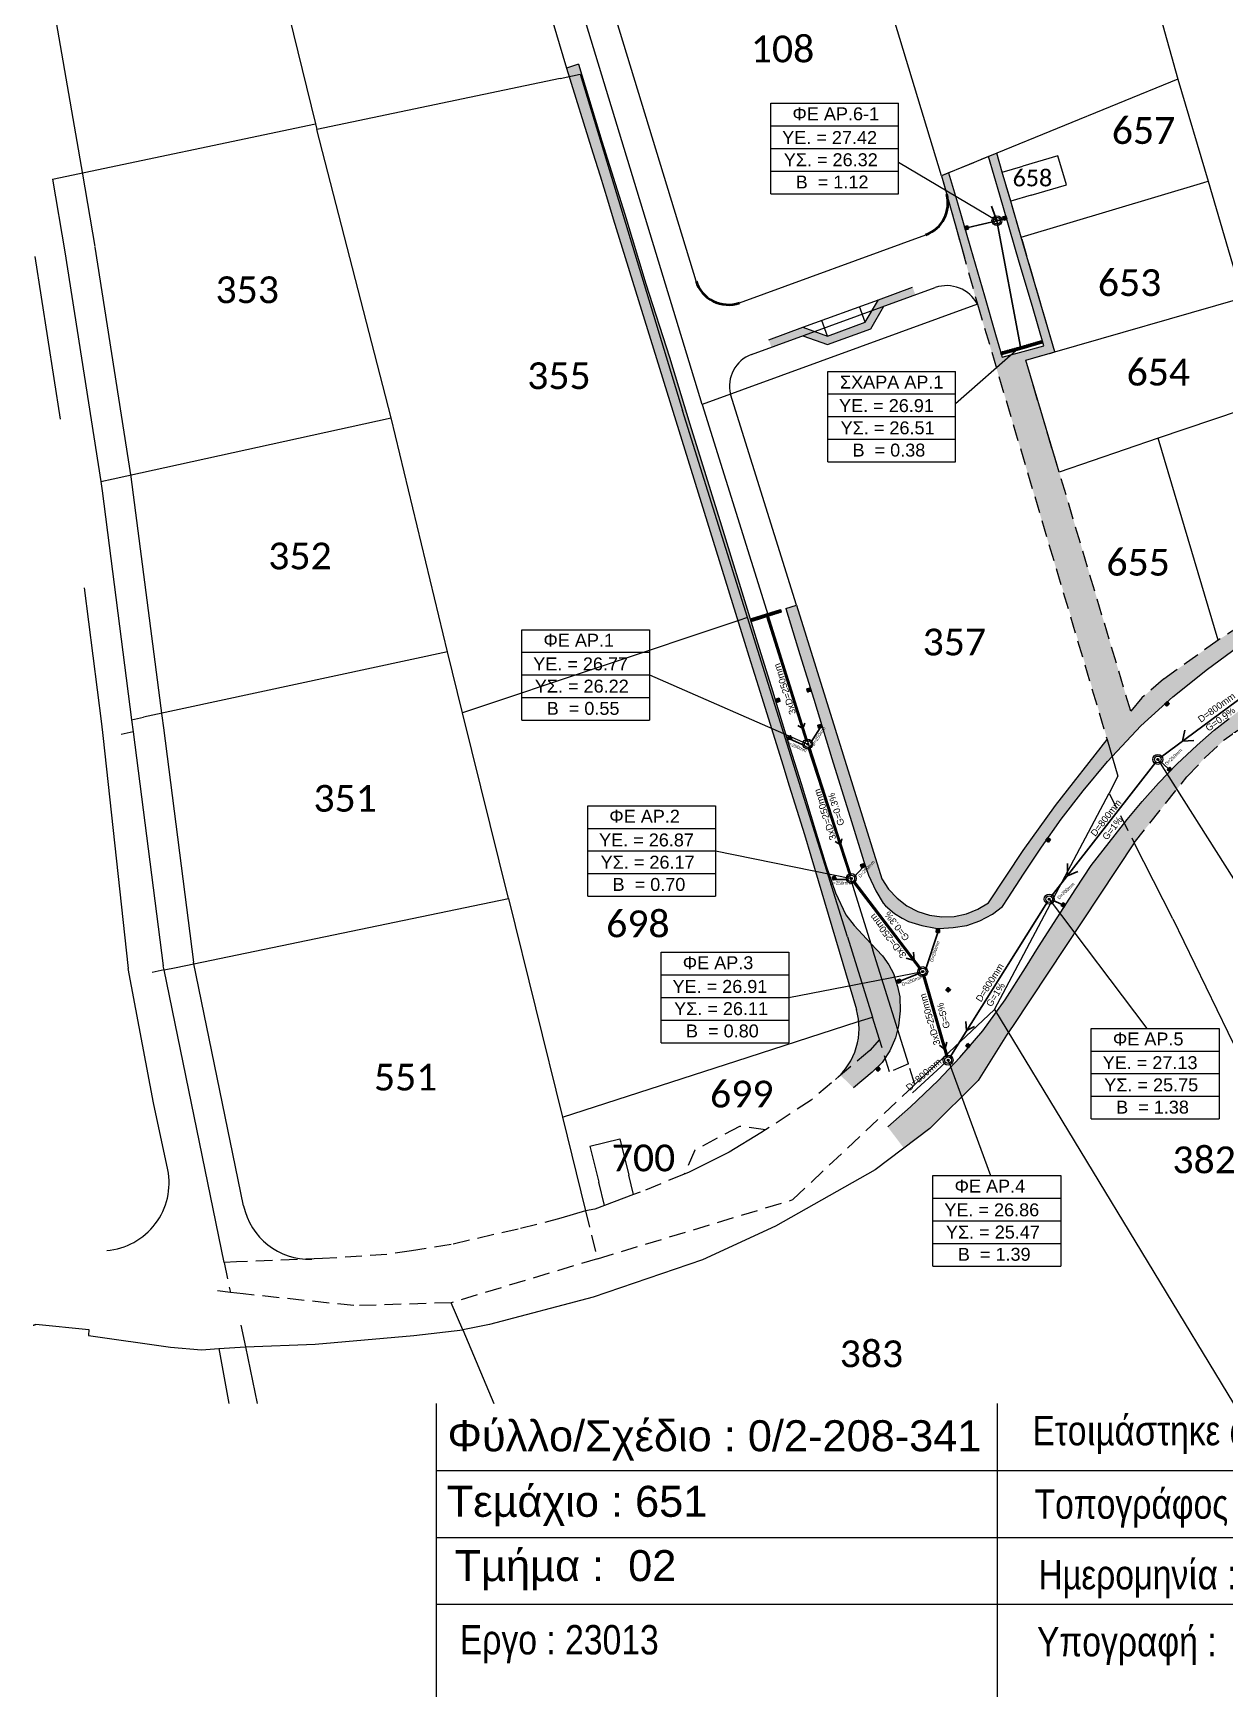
# Model space of a CAD drawing. Header units: inches. Extents: x 8644 to 9016, y -609 to 809.
# Drawn here: x 8643.5 to 8821.7, y 429.4 to 678.1 of the extents above; entities that cross this region are included whole.
import ezdxf

# ---------------------------------------------------------------- set-up
doc = ezdxf.new("R2010")
doc.units = ezdxf.units.IN
doc.header["$MEASUREMENT"] = 0
for name, pattern in [('DASHED', [19.05, 12.7, -6.35]), ('DASHED_LINE', [0.75, 0.5, -0.25]), ('SOLID_LINE', [0])]:
    doc.linetypes.add(name, pattern=pattern)
doc.layers.add('AREA', color=2, linetype='Continuous', lineweight=50)
doc.layers.add('Plot', color=250, linetype='Continuous', lineweight=13)
for name, color, linetype in [('CURP', 7, 'Continuous'), ('CURP-L', 210, 'Continuous'), ('GALIS-R.W.', 130, 'Continuous'), ('Pipe_R.W', 4, 'Continuous'), ('Road-prop', 1, 'Continuous'), ('SAL', 5, 'Continuous'), ('TLWL20', 92, 'FN'), ('ΠΛΑΙΣΙΟ', 7, 'Continuous'), ('ΤΕΜΑΧΙΑ_0', 7, 'Continuous')]:
    doc.layers.add(name, color=color, linetype=linetype)
for name, color, linetype, true_color in [('TLFNNO', 7, 'Continuous', 0xbf3d08), ('TLWL15', 7, 'Continuous', 0x403229), ('ΤΕΜΑΧΙΑ_ΕΤΙΚΕΤΕΣ_31', 7, 'Continuous', 0xdf3285)]:
    doc.layers.add(name, color=color, linetype=linetype, true_color=true_color)
doc.styles.add('chain_1', font='arial.ttf', dxfattribs={"height": 0.3})
doc.styles.add('dim', font='arial.ttf', dxfattribs={"height": 1.5})
doc.styles.add('Legend', font='calibri.ttf')
doc.styles.get("Standard").update_dxf_attribs({"font": 'arial.ttf'})
doc.styles.add('TEXT_Surv', font='ARIALN.TTF', dxfattribs={"height": 0.35})
doc.linetypes.add('FN', pattern='A,10,-0.0001,["T",Standard,S=0.5,R=180,X=-0.05,Y=0.5],-0.0001', length=10.0002)
pattern_1 = [(0, (-199770.55433, -341003.64686), (0, 0.1), [])]
pattern_2 = [(0, (-199770.55433, -341003.64686), (0, 0.29337), [0.21336, -0.08001]), (90, (-199770.55433, -341003.64686), (-0.29337, 2e-17), [0.21336, -0.08001])]

# ---------------------------------------------------------------- blocks, each defined once
blk = doc.blocks.new('150')
at = {"layer": 'GALIS-R.W.'}
h = blk.add_hatch(dxfattribs=at)
h.set_pattern_fill('ANSI31', color=4, scale=100)
h.set_pattern_definition([(45, (0, 0), (-224.5064, 224.5064), [])])
edge = h.paths.add_edge_path()
edge.add_arc((208529.87, 341575.47), 0.745, 0, 360)
h.paths.add_polyline_path([(208530.36, 341575.47, 1), (208529.37, 341575.47, 1)], flags=17)
at = {"layer": 'GALIS-R.W.', "color": 4}
for q in [(208529.72, 341575.47, 26.24), (208529.87, 341575.62, 26.24), (208530.02, 341575.47, 26.24), (208529.87, 341575.32, 26.24)]:
    blk.add_line((208529.87, 341575.47, 26.24), q, dxfattribs=at)
for radius in [0.745, 0.497, 0.149]:
    blk.add_circle((208529.87, 341575.47, 26.24), radius, dxfattribs=at)

msp = doc.modelspace()

# ---------------------------------------------------------------- hatches: boundary and pattern name
h = msp.add_hatch()
h.set_pattern_fill('ANGLE', color=8, scale=0.042)
h.set_pattern_definition(pattern_2)
h.paths.add_polyline_path([(8773.0657, 534.0291), (8772.7477, 535.5501), (8772.1617, 537.4941), (8771.4227, 538.8321), (8770.5167, 540.1341), (8768.7297, 542.0041), (8766.2807, 544.6811), (8765.0037, 546.2881), (8763.4927, 549.5791), (8762.0507, 553.6181), (8760.4237, 558.9861), (8758.3287, 565.9451), (8756.3057, 572.3541), (8754.0437, 579.7781), (8751.6047, 587.6241), (8750.6677, 590.7121), (8746.4327, 604.4791), (8743.3617, 614.2281), (8741.6647, 619.6771), (8738.6477, 629.6731), (8735.1307, 640.6241), (8731.9637, 651.0861), (8728.5537, 662.0041), (8725.0317, 673.4801), (8723.2449, 672.9226), (8723.2463, 672.9182), (8727.1977, 660.2541), (8728.2687, 656.7971), (8729.3707, 653.2011), (8730.2357, 650.3791), (8749.8607, 587.0531), (8750.5215, 584.9804), (8752.1978, 579.5876), (8755.5776, 568.7145), (8756.551, 565.5833), (8758.8141, 558.3029), (8759.7788, 555.1318), (8766.5902, 532.134, -0.27098511), (8764.1771, 522.3287), (8766.1637, 520.4001), (8768.9387, 522.7521), (8770.4277, 524.1941), (8771.6107, 525.9391), (8772.4387, 527.8931), (8772.8767, 529.6981), (8773.1387, 531.9211)])
h = msp.add_hatch()
h.set_pattern_fill('ANGLE', color=8, scale=0.042)
h.set_pattern_definition(pattern_2)
h.paths.add_polyline_path([(8785.7477, 638.8331), (8783.6617, 646.0201), (8781.7067, 652.7601), (8780.3811, 657.2411), (8779.3277, 656.8111), (8784.6895, 637.5951), (8787.5506, 627.9876), (8790.1817, 628.7511), (8791.4415, 629.0917), (8791.9101, 629.2244), (8791.9087, 629.2291), (8792.984, 629.5326), (8796.249, 630.4825), (8791.2507, 647.6271), (8789.6667, 653.0291), (8788.3983, 657.3475), (8787.5717, 660.176), (8786.331, 659.6697), (8788.0407, 653.9161), (8790.9557, 643.9101), (8792.9137, 637.2341), (8794.6407, 631.3711), (8788.3997, 629.6811), (8787.4137, 633.0751)])
h = msp.add_hatch()
h.set_pattern_fill('ANGLE', color=8, scale=0.042)
h.set_pattern_definition(pattern_2)
h.paths.add_polyline_path([(8796.9147, 612.4951), (8791.9113, 629.2205), (8791.8207, 629.1941), (8790.1817, 628.7511), (8787.5506, 627.9876), (8789.1048, 622.7687), (8791.0121, 616.3642), (8793.7286, 607.2426), (8796.6708, 597.3627), (8796.9679, 596.3649), (8797.0287, 596.3831), (8799.0317, 589.7171), (8800.7077, 584.0921), (8804.0277, 572.7901), (8804.0596, 572.5514), (8804.0767, 572.4941), (8804.8307, 569.9622), (8809.1367, 574.5371), (8812.7287, 577.82), (8812.7071, 577.8416), (8813.0557, 578.1731), (8813.0832, 578.1439), (8813.8877, 578.8791), (8819.0777, 583.0331), (8824.5817, 587.0451), (8830.9637, 591.2511), (8832.2419, 592.0307), (8832.2406, 592.0329), (8832.6387, 592.2801), (8832.6419, 592.2746), (8837.1696, 595.0358), (8836.4607, 597.4381), (8833.6529, 595.6448), (8820.6737, 587.3551), (8812.5327, 581.5251), (8809.2897, 578.7481), (8807.6127, 576.7361)])
h.paths.add_polyline_path([(8856.8827, 606.7711), (8864.6527, 611.3931), (8872.1777, 615.8531), (8873.8069, 616.8227), (8873.8069, 616.8227), (8874.2063, 617.0604), (8874.9246, 617.4878), (8874.2247, 619.9701), (8836.4607, 597.4381), (8837.1696, 595.0358), (8837.4997, 595.2371), (8843.7797, 598.9601), (8850.0417, 602.6961)])
h.paths.add_polyline_path([(8883.7607, 622.7531), (8889.4797, 626.1821), (8894.7007, 629.2921), (8901.4197, 633.3071), (8903.6503, 634.625), (8903.1497, 637.2951), (8874.2247, 619.9701), (8874.9246, 617.4877), (8878.4627, 619.5931)])
h.paths.add_polyline_path([(8916.1877, 642.0081), (8920.6897, 644.6331), (8926.2737, 647.8591), (8931.5707, 650.7311), (8934.669, 652.0434), (8934.6678, 652.046), (8935.1083, 652.2295), (8935.7497, 652.5011), (8940.5217, 653.9641), (8939.9768, 656.0171), (8933.5487, 654.3111), (8926.7507, 651.1061), (8903.1497, 637.2951), (8903.6503, 634.625), (8907.1087, 636.6681)])
h = msp.add_hatch()
h.set_pattern_fill('ANGLE', color=8, scale=0.042)
h.set_pattern_definition(pattern_2)
h.paths.add_polyline_path([(8768.7372, 633.9109), (8770.7001, 637.2868), (8768.9389, 636.6452), (8767.9182, 634.8897), (8762.2807, 632.8357), (8760.3699, 633.5232), (8758.6087, 632.8815), (8762.2832, 631.5595)])
h.paths.add_polyline_path([(8760.3699, 633.5232), (8758.6061, 634.1577), (8753.4792, 632.2898), (8753.8928, 631.1633), (8758.6087, 632.8815)])
h.paths.add_polyline_path([(8775.4121, 639.0036), (8775.0013, 640.1311), (8769.8811, 638.2656), (8768.9389, 636.6452)])
h = msp.add_hatch()
h.set_pattern_fill('ANGLE', color=8, scale=0.042)
h.set_pattern_definition(pattern_2)
h.paths.add_polyline_path([(8757.6179, 592.5942), (8756.0517, 592.1031), (8758.1177, 585.2221), (8760.2207, 578.5131), (8762.9417, 569.6861), (8765.8737, 560.2371), (8767.7027, 554.2791), (8768.3867, 552.2041), (8769.5007, 549.8951), (8770.5767, 548.0451), (8770.9407, 547.6261), (8772.3017, 546.5011), (8773.4207, 545.7801), (8774.3667, 545.2791), (8776.3867, 544.6931), (8778.4007, 544.3141), (8778.9867, 544.2361), (8781.0667, 544.3701), (8783.1067, 544.7141), (8784.3786, 545.1571), (8786.3276, 548.0903), (8784.7525, 547.1197), (8783.0347, 546.4328), (8781.2246, 546.0499), (8779.3758, 545.9822), (8777.5426, 546.2318), (8775.7791, 546.7912), (8774.1373, 547.6441), (8772.6656, 548.7652), (8771.4074, 550.1216), (8770.3997, 551.6731)])
h.paths.add_polyline_path([(8791.5567, 552.3501), (8794.2727, 556.4181), (8794.985, 557.4223), (8794.9388, 557.4587), (8795.2377, 557.8221), (8795.2575, 557.8065), (8797.2157, 560.5671), (8800.5157, 564.8441), (8804.1407, 569.2291), (8804.8307, 569.9622), (8804.0767, 572.4941), (8796.3577, 562.6311), (8791.5267, 555.9151), (8786.3276, 548.0903), (8784.3786, 545.1571), (8785.0737, 545.3991), (8786.9357, 546.3661), (8788.4507, 547.5491), (8789.2877, 548.8381)])
h = msp.add_hatch()
h.set_pattern_fill('ANGLE', color=8, scale=0.042)
h.set_pattern_definition(pattern_2)
h.paths.add_polyline_path([(8782.9597, 526.7028), (8783.2592, 527.0559), (8783.6085, 526.752), (8785.4817, 528.9161), (8787.4952, 531.718), (8789.3279, 528.6948), (8789.0497, 528.2751), (8784.8267, 521.5191), (8777.5597, 514.3551), (8773.6728, 511.4123), (8771.2797, 514.5731), (8774.7057, 517.5621), (8778.8457, 521.5331), (8782.0697, 524.9741), (8783.3085, 526.4054)])
h.paths.add_polyline_path([(8799.236, 543.6405), (8797.049, 546.5056), (8796.6197, 545.8411), (8793.8077, 541.4761), (8791.8827, 538.3691), (8788.8227, 533.5651), (8787.4952, 531.718), (8789.3279, 528.6948), (8790.0225, 529.7425)])
h.paths.add_polyline_path([(8808.1317, 557.0591), (8806.6471, 559.9879), (8801.7217, 553.6491), (8799.4097, 550.1591), (8797.049, 546.5056), (8799.236, 543.6405)])
h.paths.add_polyline_path([(8814.8807, 565.5061), (8813.2636, 567.5319), (8811.7517, 565.9881), (8809.3387, 563.2571), (8807.0887, 560.5561), (8806.6471, 559.9879), (8808.1317, 557.0591)])
h.paths.add_polyline_path([(8818.7447, 569.7981), (8821.6027, 572.4351), (8830.1837, 578.7291), (8833.3847, 580.7771), (8834.3508, 581.3468), (8834.4458, 581.3691), (8832.8742, 582.8402), (8832.6317, 582.7421), (8830.9977, 581.8471), (8828.4067, 580.1361), (8825.4747, 578.0391), (8822.3287, 575.6611), (8820.1127, 573.9081), (8817.5347, 571.6651), (8814.5127, 568.8071), (8813.7291, 568.0071), (8813.7303, 568.0058), (8813.7078, 567.9854), (8813.2636, 567.5319), (8814.8807, 565.5061), (8816.0177, 566.9291)])
h.paths.add_polyline_path([(8840.5197, 583.4081), (8839.9457, 583.5401), (8837.8717, 583.8421), (8836.1667, 583.7441), (8834.2527, 583.3971), (8832.8742, 582.8402), (8834.4458, 581.3691), (8835.6253, 581.6452), (8836.9313, 581.7355), (8838.2348, 581.6152), (8839.5022, 581.2876), (8840.7007, 580.7611), (8841.7989, 580.0491), (8842.7689, 579.1703), (8843.5855, 578.1474), (8844.2276, 577.0069), (8844.6787, 575.7781), (8845.622, 572.292), (8847.3187, 572.7511), (8845.6857, 578.1611), (8845.2507, 579.1101), (8843.9697, 580.7551), (8842.4247, 582.0851)])
at = {"layer": 'GALIS-R.W.', "lineweight": 30}
h = msp.add_hatch(dxfattribs=at)
h.set_pattern_fill('_USER', color=4, scale=0.1, pattern_type=0)
h.set_pattern_definition(pattern_1)
h.paths.add_polyline_path([(8783.2467, 649.2479, -0.41477645), (8783.1544, 649.3002), (8782.7754, 649.196), (8782.8782, 648.8126, -0.4098677), (8782.9698, 648.7606), (8783.2795, 648.8486, -0.06932184), (8783.2767, 648.8691, -0.33706506), (8783.3316, 648.9414)])
h.paths.add_polyline_path([(8788.9541, 650.6966, -0.42293909), (8788.8595, 650.7479), (8788.5619, 650.6644, -0.0684848), (8788.5647, 650.6441, -0.33510354), (8788.5102, 650.572), (8788.5981, 650.2633, -0.40782141), (8788.6903, 650.2133), (8789.0687, 650.33)])
h = msp.add_hatch(dxfattribs=at)
h.set_pattern_fill('_USER', color=4, scale=0.1, pattern_type=0)
h.set_pattern_definition(pattern_1)
h.paths.add_polyline_path([(8794.3246, 631.7824, -0.07006687), (8794.3217, 631.8031, -0.33232841), (8794.3754, 631.8751), (8794.3239, 632.0492, -0.41591378), (8794.2306, 632.1003), (8791.3467, 631.266, -0.07051942), (8791.3497, 631.2451, -0.87377564), (8791.2024, 631.2252), (8788.1922, 630.3952), (8788.284, 630.0791), (8791.2654, 630.9041, -0.06759604), (8791.2627, 630.9241, -0.86904208), (8791.4097, 630.9449)])
h.paths.add_polyline_path([(8790.8147, 630.9951, -1), (8790.6647, 630.9951, -1)], flags=16)
h = msp.add_hatch(dxfattribs=at)
h.set_pattern_fill('_USER', color=4, scale=0.1, pattern_type=0)
h.set_pattern_definition(pattern_1)
h.paths.add_polyline_path([(8755.3587, 591.5741), (8755.2497, 591.8801), (8750.8847, 590.5451), (8750.9966, 590.1961)])
h = msp.add_hatch(dxfattribs=at)
h.set_pattern_fill('_USER', color=4, scale=0.1, pattern_type=0)
h.set_pattern_definition(pattern_1)
h.paths.add_polyline_path([(8759.7393, 579.7307), (8759.6227, 580.1861), (8759.1737, 580.0711), (8759.2903, 579.6157)])
h = msp.add_hatch(dxfattribs=at)
h.set_pattern_fill('_USER', color=4, scale=0.1, pattern_type=0)
h.set_pattern_definition(pattern_1)
h.paths.add_polyline_path([(8755.1665, 578.2265), (8755.0267, 578.6671), (8754.5887, 578.5281), (8754.7285, 578.0875)])
h = msp.add_hatch(dxfattribs=at)
h.set_pattern_fill('_USER', color=4, scale=0.1, pattern_type=0)
h.set_pattern_definition(pattern_1)
h.paths.add_polyline_path([(8813.3857, 577.8231), (8813.0832, 578.1439), (8812.7287, 577.82), (8813.0377, 577.5111)])
h.paths.add_polyline_path([(8813.0832, 578.1439), (8813.0557, 578.1731), (8812.7071, 577.8416), (8812.7287, 577.82)])
h = msp.add_hatch(dxfattribs=at)
h.set_pattern_fill('_USER', color=4, scale=0.1, pattern_type=0)
h.set_pattern_definition(pattern_1)
h.paths.add_polyline_path([(8761.2887, 574.7671), (8760.8437, 574.6621), (8760.9519, 574.2035), (8761.3969, 574.3085)])
h = msp.add_hatch(dxfattribs=at)
h.set_pattern_fill('_USER', color=4, scale=0.1, pattern_type=0)
h.set_pattern_definition(pattern_1)
h.paths.add_polyline_path([(8756.8988, 572.627), (8756.7627, 573.0651), (8756.3187, 572.9271), (8756.4548, 572.489)])
h = msp.add_hatch(dxfattribs=at)
h.set_pattern_fill('_USER', color=4, scale=0.1, pattern_type=0)
h.set_pattern_definition(pattern_1)
h.paths.add_polyline_path([(8813.7291, 568.0071), (8813.4067, 568.3451), (8813.0697, 568.0191), (8813.3937, 567.6991), (8813.7078, 567.9854)])
h = msp.add_hatch(dxfattribs=at)
h.set_pattern_fill('_USER', color=4, scale=0.1, pattern_type=0)
h.set_pattern_definition(pattern_1)
h.paths.add_polyline_path([(8795.2575, 557.8065), (8795.2377, 557.8221), (8794.9388, 557.4587), (8794.985, 557.4223)])
h = msp.add_hatch(dxfattribs=at)
h.set_pattern_fill('_USER', color=4, scale=0.1, pattern_type=0)
h.set_pattern_definition(pattern_1)
h.paths.add_polyline_path([(8795.6067, 557.5301), (8795.2575, 557.8065), (8794.985, 557.4223), (8795.3077, 557.1681)])
h = msp.add_hatch(dxfattribs=at)
h.set_pattern_fill('_USER', color=4, scale=0.1, pattern_type=0)
h.set_pattern_definition(pattern_1)
h.paths.add_polyline_path([(8767.6717, 553.9231), (8767.2297, 553.7681), (8767.3867, 553.3341), (8767.8244, 553.4804)])
h = msp.add_hatch(dxfattribs=at)
h.set_pattern_fill('_USER', color=4, scale=0.1, pattern_type=0)
h.set_pattern_definition(pattern_1)
h.paths.add_polyline_path([(8763.3747, 552.0801), (8762.9637, 551.9151), (8763.1023, 551.4945), (8763.5456, 551.6547)])
h = msp.add_hatch(dxfattribs=at)
h.set_pattern_fill('_USER', color=4, scale=0.1, pattern_type=0)
h.set_pattern_definition(pattern_1)
h.paths.add_polyline_path([(8797.8827, 547.8091), (8797.4937, 548.0731), (8797.2357, 547.6801), (8797.6227, 547.4261)])
h = msp.add_hatch(dxfattribs=at)
h.set_pattern_fill('_USER', color=4, scale=0.1, pattern_type=0)
h.set_pattern_definition(pattern_1)
h.paths.add_polyline_path([(8779.0205, 544.1167), (8778.5657, 544.1291), (8778.5357, 543.6751), (8779.0047, 543.6471)])
h = msp.add_hatch(dxfattribs=at)
h.set_pattern_fill('_USER', color=4, scale=0.1, pattern_type=0)
h.set_pattern_definition(pattern_1)
h.paths.add_polyline_path([(8773.1167, 536.6501), (8772.6827, 536.5131), (8772.802, 536.074), (8773.2467, 536.2051)])
h = msp.add_hatch(dxfattribs=at)
h.set_pattern_fill('_USER', color=4, scale=0.1, pattern_type=0)
h.set_pattern_definition(pattern_1)
h.paths.add_polyline_path([(8780.6687, 535.0921), (8780.3363, 535.4128), (8779.9937, 535.0681), (8780.117, 534.952), (8780.3387, 534.7501)])
h = msp.add_hatch(dxfattribs=at)
h.set_pattern_fill('_USER', color=4, scale=0.1, pattern_type=0)
h.set_pattern_definition(pattern_1)
h.paths.add_polyline_path([(8783.6085, 526.752), (8783.2592, 527.0559), (8782.9597, 526.7028), (8783.3085, 526.4054)])
h = msp.add_hatch(dxfattribs=at)
h.set_pattern_fill('_USER', color=4, scale=0.1, pattern_type=0)
h.set_pattern_definition(pattern_1)
h.paths.add_polyline_path([(8770.1237, 523.2201), (8769.8257, 523.5641), (8769.482, 523.2658), (8769.7774, 522.9053)])

# ---------------------------------------------------------------- linework, layer by layer
for p, q in [((8787.6073, 650.0902), (8772.9089, 658.7698)), ((8790.8485, 630.9964), (8781.4087, 622.6929, 27.362)), ((8811.6677, 569.5311), (8823.0029, 551.6726)), ((8745.5245, 555.8365), (8765.8738, 551.7231, 26.865)), ((8795.4282, 548.6289), (8810.0262, 529.2982)), ((8756.5061, 533.9315, -26.8098), (8776.5459, 537.7947, 0.0552)), ((8780.2917, 524.5351, 26.858), (8786.6536, 507.2881))]:
    msp.add_line(p, q)
at = {"color": 8}
for points, elevation in [([(8725.0317, 673.4801), (8723.2449, 672.9226)], 27.361), ([(8725.0317, 673.4801), (8728.5537, 662.0041), (8731.9637, 651.0861), (8735.1307, 640.6241), (8738.6477, 629.6731), (8741.6647, 619.6771), (8743.3617, 614.2281), (8746.4327, 604.4791), (8750.6677, 590.7121), (8751.6047, 587.6241), (8754.0437, 579.7781), (8756.3057, 572.3541), (8758.3287, 565.9451), (8760.4237, 558.9861), (8762.0507, 553.6181), (8763.4927, 549.5791), (8765.0037, 546.2881), (8766.2807, 544.6811), (8768.7297, 542.0041), (8770.5167, 540.1341), (8771.4227, 538.8321), (8772.1617, 537.4941), (8772.7477, 535.5501), (8773.0657, 534.0291), (8773.1387, 531.9211), (8772.8767, 529.6981), (8772.4387, 527.8931), (8771.6107, 525.9391), (8770.4277, 524.1941), (8768.9387, 522.7521), (8766.1637, 520.4001)], 27.361), ([(8756.0517, 592.1031), (8758.1177, 585.2221), (8760.2207, 578.5131), (8762.9417, 569.6861), (8765.8737, 560.2371), (8767.7027, 554.2791), (8768.3867, 552.2041), (8769.5007, 549.8951), (8770.5767, 548.0451), (8770.9407, 547.6261), (8772.3017, 546.5011), (8773.4207, 545.7801), (8774.3667, 545.2791), (8776.3867, 544.6931), (8778.4007, 544.3141), (8778.9867, 544.2361), (8781.0667, 544.3701), (8783.1067, 544.7141), (8785.0737, 545.3991), (8786.9357, 546.3661), (8788.4507, 547.5491), (8789.2877, 548.8381), (8791.5567, 552.3501), (8794.2727, 556.4181), (8797.2157, 560.5671), (8800.5157, 564.8441), (8804.1407, 569.2291), (8809.1367, 574.5371), (8813.8877, 578.8791), (8819.0777, 583.0331), (8824.5817, 587.0451)], 26.718), ([(8756.0539, 592.1038), (8757.6179, 592.5942)], 26.718), ([(8771.2797, 514.5731), (8774.7057, 517.5621), (8778.8457, 521.5331), (8782.0697, 524.9741), (8785.4817, 528.9161), (8788.8227, 533.5651), (8791.8827, 538.3691), (8793.8077, 541.4761), (8796.6197, 545.8411), (8799.4097, 550.1591), (8801.7217, 553.6491), (8807.0887, 560.5561), (8809.3387, 563.2571), (8811.7517, 565.9881), (8814.5127, 568.8071), (8817.5347, 571.6651), (8820.1127, 573.9081), (8822.3287, 575.6611)], 26.813)]:
    msp.add_lwpolyline(points, dxfattribs=dict(at, elevation=elevation))
at = {"color": 1, "flags": 128}
for points in [[(8753.4792, 632.2898), (8758.6061, 634.1577), (8762.2807, 632.8357), (8767.9182, 634.8897), (8769.8811, 638.2656), (8775.0013, 640.1311)], [(8758.6087, 632.8815), (8762.2832, 631.5595), (8768.7372, 633.9109), (8770.7001, 637.2868)], [(8767.9182, 634.8897), (8767.0624, 637.2386)], [(8762.2807, 632.8357), (8761.4249, 635.1847)]]:
    msp.add_lwpolyline(points, dxfattribs=at)
at = {"color": 1, "linetype": 'DASHED', "flags": 128}
msp.add_lwpolyline([(8758.6061, 634.1577), (8769.8811, 638.2656)], dxfattribs=at)
at = {"flags": 128}
msp.add_lwpolyline([(8735.6763, 582.165), (8759.3117, 571.8201)], dxfattribs=at)
at = {"layer": 'AREA'}
for centre, start, end in [((8775.2873, 652.6876), 290.018507, 15.590585), ((8747.3942, 642.5252), 196.931396, 290.018507)]:
    msp.add_arc(centre, 5, start, end, dxfattribs=at)
at = {"layer": 'CURP', "flags": 128}
msp.add_lwpolyline([(8772.9089, 654.1161), (8772.9089, 667.643)], dxfattribs=at)
at = {"layer": 'CURP', "elevation": 27.362, "flags": 128}
msp.add_lwpolyline([(8781.4087, 614.0272), (8781.4087, 627.554)], dxfattribs=at)
at = {"layer": 'CURP-L', "linetype": 'SOLID_LINE'}
for points, elevation in [([(8794.6407, 631.3711), (8792.9137, 637.2341), (8790.9557, 643.9101), (8788.0407, 653.9161), (8786.331, 659.6697)], 26.866), ([(8780.3811, 657.2411), (8781.7067, 652.7601), (8783.6617, 646.0201), (8785.7477, 638.8331), (8787.4137, 633.0751), (8788.3997, 629.6811), (8790.9967, 630.3851), (8794.6407, 631.3711)], 27.648)]:
    msp.add_lwpolyline(points, dxfattribs=dict(at, elevation=elevation))
at = {"layer": 'GALIS-R.W.', "color": 4, "lineweight": 30}
for points, elevation in [([(8782.8977, 648.7401), (8782.7754, 649.196), (8783.2267, 649.3201)], 27.483), ([(8782.8977, 648.7401), (8783.3517, 648.8691), (8783.2267, 649.3201)], 27.483), ([(8788.9317, 650.7681), (8788.4897, 650.6441), (8788.6187, 650.1911)], 27.424), ([(8788.9317, 650.7681), (8789.0687, 650.33), (8788.6187, 650.1911)], 27.424), ([(8788.1922, 630.3952), (8791.2747, 631.2451), (8794.3027, 632.1211), (8794.3967, 631.8031), (8791.3377, 630.9241), (8788.284, 630.0791), (8788.1922, 630.3952)], 26.884), ([(8750.9966, 590.1961), (8750.8847, 590.5451), (8755.2497, 591.8801), (8755.3587, 591.5741), (8750.9967, 590.1961)], 26.651), ([(8813.0557, 578.1731), (8812.7071, 577.8416), (8813.0377, 577.5111)], 27.445), ([(8813.0557, 578.1731), (8813.3857, 577.8231), (8813.0377, 577.5111)], 27.445), ([(8813.3937, 567.6991), (8813.0697, 568.0191), (8813.4067, 568.3451)], 27.362), ([(8813.3937, 567.6991), (8813.7303, 568.0058), (8813.4067, 568.3451)], 27.362), ([(8795.2377, 557.8221), (8794.9388, 557.4587), (8795.3077, 557.1681)], 27.147), ([(8795.2377, 557.8221), (8795.6067, 557.5301), (8795.3077, 557.1681)], 27.147), ([(8767.3867, 553.3341), (8767.2297, 553.7681), (8767.6717, 553.9231)], 26.851), ([(8767.3867, 553.3341), (8767.8244, 553.4804), (8767.6717, 553.9231)], 26.851), ([(8763.5456, 551.6547), (8763.3747, 552.0801), (8762.9637, 551.9151)], 26.819), ([(8763.5456, 551.6547), (8763.1023, 551.4945), (8762.9637, 551.9151)], 26.819), ([(8797.6227, 547.4261), (8797.2357, 547.6801), (8797.4937, 548.0731)], 27.051), ([(8797.6227, 547.4261), (8797.8827, 547.8091), (8797.4937, 548.0731)], 27.051), ([(8779.0047, 543.6471), (8778.5357, 543.6751), (8778.5657, 544.1291)], 26.961), ([(8779.0047, 543.6471), (8779.0205, 544.1167), (8778.5657, 544.1291)], 26.961), ([(8772.6827, 536.5131), (8773.1167, 536.6501), (8773.2467, 536.2051)], 26.907), ([(8772.6827, 536.5131), (8772.802, 536.074), (8773.2467, 536.2051)], 26.907), ([(8780.3287, 535.4201), (8780.6687, 535.0921), (8780.3387, 534.7501), (8779.9907, 535.0671)], 26.913), ([(8780.3257, 535.4021), (8779.9937, 535.0681), (8780.3337, 534.7481)], 26.901), ([(8783.3077, 526.4061), (8782.9597, 526.7028), (8783.2592, 527.0559)], 26.847), ([(8783.3092, 526.4063), (8783.6085, 526.752), (8783.2592, 527.0559)], 26.847), ([(8769.8257, 523.5641), (8769.482, 523.2658), (8769.7774, 522.9053)], 26.786), ([(8769.8257, 523.5641), (8770.1237, 523.2201), (8769.7774, 522.9053)], 26.786)]:
    msp.add_lwpolyline(points, dxfattribs=dict(at, elevation=elevation))
at = {"layer": 'GALIS-R.W.', "color": 4, "lineweight": 30, "flags": 128}
for points, elevation in [([(8759.1737, 580.0711), (8759.6227, 580.1861), (8759.7393, 579.7307), (8759.2903, 579.6157), (8759.1737, 580.0711)], 26.681), ([(8754.5887, 578.5281), (8755.0267, 578.6671), (8755.1665, 578.2265), (8754.7285, 578.0875), (8754.5887, 578.5281)], 26.599), ([(8760.8437, 574.6621), (8761.2887, 574.7671), (8761.3969, 574.3085), (8760.9519, 574.2035), (8760.8437, 574.6621)], 26.704), ([(8756.3187, 572.9271), (8756.7627, 573.0651), (8756.8988, 572.627), (8756.4548, 572.489), (8756.3187, 572.9271)], 26.668)]:
    msp.add_lwpolyline(points, dxfattribs=dict(at, elevation=elevation))
at = {"layer": 'Pipe_R.W', "color": 140, "lineweight": 30}
for p, q in [((8815.344, 572.2528), (8815.7096, 573.8936)), ((8815.344, 572.2528), (8817.0556, 572.3325)), ((8798.1493, 552.1313), (8798.1465, 553.9693)), ((8798.1493, 552.1313), (8799.6969, 552.7618)), ((8783.0688, 528.9661), (8782.9663, 530.3216)), ((8783.0688, 528.9661), (8784.2536, 529.6095)), ((8779.8369, 526.1467), (8779.0188, 526.8172)), ((8779.8369, 526.1467), (8780.1177, 527.2535))]:
    msp.add_line(p, q, dxfattribs=at)
at = {"layer": 'Pipe_R.W', "color": 140, "lineweight": 30, "flags": 128}
for points in [[(8787.6073, 650.0902), (8786.7759, 652.2849)], [(8787.6073, 650.0902), (8783.2892, 649.0946)], [(8787.6073, 650.0902), (8788.5694, 650.3641)], [(8787.6073, 650.0902), (8791.1418, 631.2085)], [(8759.0697, 572.2542), (8753.1834, 590.887)], [(8759.162, 572.294), (8753.2788, 590.9171)], [(8759.2573, 572.3242), (8753.3741, 590.9472)], [(8831.0471, 583.878), (8812.0671, 569.8268)], [(8758.5716, 574.1627), (8758.8797, 574.9559)], [(8758.5716, 574.1627), (8757.8606, 574.6008)], [(8811.3628, 569.1386), (8795.7331, 549.0214)], [(8812.0616, 569.2281), (8813.2315, 568.1757)], [(8776.1293, 538.1125), (8766.0492, 551.2758)], [(8776.2026, 538.1813), (8766.1348, 551.3286)], [(8776.2881, 538.2341), (8766.208, 551.3974)], [(8795.1637, 548.2082), (8780.5581, 524.9719)], [(8795.8999, 548.4725), (8797.347, 547.8498)], [(8776.9214, 538.0576), (8778.7835, 543.6603)], [(8775.2147, 539.4713), (8774.0321, 539.8141)], [(8775.2147, 539.4713), (8775.1411, 540.7141)], [(8776.0697, 537.5464), (8773.187, 536.4093)], [(8776.7348, 537.3463), (8780.2558, 525.0466)], [(8776.5426, 537.2912), (8780.0635, 524.9916)], [(8776.6415, 537.309), (8780.1569, 525.0289)], [(8779.9374, 524.2046), (8774.9741, 519.6705)]]:
    msp.add_lwpolyline(points, dxfattribs=at)
for points, elevation in [([(8758.8518, 571.6317), (8756.6799, 572.559)], 26.242), ([(8759.7579, 572.039), (8761.1963, 574.2612)], 26.242), ([(8765.5895, 552.1566), (8759.3669, 571.3262)], 26.8107), ([(8765.6817, 552.1966), (8759.4651, 571.3474)], 26.8107), ([(8765.7801, 552.2173), (8759.5571, 571.388)], 26.8107), ([(8764.2073, 556.7387), (8763.3989, 557.2476)], 26.8107), ([(8764.2073, 556.7387), (8764.4108, 557.6504)], 26.8107), ([(8766.2523, 551.9894), (8767.6098, 553.4087)], 26.865), ([(8765.3576, 551.577), (8763.3269, 551.5757)], 26.865)]:
    msp.add_lwpolyline(points, dxfattribs=dict(at, elevation=elevation))
at = {"layer": 'Plot', "linetype": 'ByBlock', "lineweight": 30}
msp.add_line((8743.5297, 622.5991), (8743.5297, 622.5991), dxfattribs=at)
at = {"layer": 'Road-prop'}
for p, q in [((8643.837, 697.6136), (8650.8526, 657.0661)), ((8650.8526, 657.066), (8652.7279, 646.227)), ((8643.749, 644.7491), (8647.5535, 620.393)), ((8652.74, 646.1536), (8658.1116, 611.7656)), ((8757.6179, 592.5942), (8747.7639, 624.1418)), ((8658.1116, 611.7656), (8662.7356, 576.0221)), ((8651.1013, 595.203), (8653.7095, 574.8646)), ((8749.8607, 587.0531), (8750.5215, 584.9804)), ((8750.5215, 584.9804), (8752.1978, 579.5876)), ((8752.1978, 579.5876), (8755.5776, 568.7145)), ((8653.7095, 574.8645), (8653.937, 573.0909)), ((8662.7356, 576.0222), (8662.9631, 574.2486)), ((8653.937, 573.091), (8657.6784, 538.2662)), ((8662.9631, 574.2485), (8667.4539, 539.2307)), ((8796.3577, 562.6311), (8804.0767, 572.4941)), ((8755.5776, 568.7145), (8756.551, 565.5833)), ((8756.551, 565.5833), (8758.8141, 558.3029)), ((8791.5267, 555.9151), (8796.3577, 562.6311)), ((8758.8141, 558.3029), (8759.7788, 555.1318)), ((8759.7788, 555.1318), (8766.5902, 532.134)), ((8786.3276, 548.0903), (8791.5267, 555.9151)), ((8661.5137, 518.1561), (8657.6784, 538.2662)), ((8674.9622, 502.788), (8667.4539, 539.2307)), ((8663.6357, 508.1661), (8661.5137, 518.1561)), ((8663.6357, 508.1661), (8661.5137, 518.1561))]:
    msp.add_line(p, q, dxfattribs=at)
msp.add_lwpolyline([(8709.0999, 719.4045), (8712.5887, 708.5471), (8715.7387, 698.3061), (8718.6207, 688.5551), (8723.2463, 672.9182), (8727.1977, 660.2541), (8728.2687, 656.7971), (8729.3707, 653.2011), (8730.2357, 650.3791), (8749.8607, 587.0531)], dxfattribs=at)
at = {"layer": 'Road-prop', "color": 1, "flags": 128}
for points in [[(8749.1058, 637.8272), (8776.9989, 647.9897)], [(8750.9169, 630.0791), (8778.3919, 640.0892)]]:
    msp.add_lwpolyline(points, dxfattribs=at)
at = {"layer": 'Road-prop', "color": 1}
for centre, radius, start, end in [((8780.0913, 635.1825), 5.1927, 27.686157, 109.103281), ((8752.6572, 625.3491), 5.04, 110.199683, 193.859007)]:
    msp.add_arc(centre, radius, start, end, dxfattribs=at)
at = {"layer": 'Road-prop'}
for centre, radius, start, end in [((8757.0019, 529.2942), 10, 310.217691, 16.498137), ((8653.6489, 506.2199), 10.1746, 274.745359, 11.027927), ((8684.7572, 504.8025), 10, 191.621928, 272.225202)]:
    msp.add_arc(centre, radius, start, end, dxfattribs=at)
at = {"layer": 'SAL', "color": 0, "ltscale": 2}
for p, q in [((8753.8005, 667.643), (8772.9089, 667.643)), ((8753.8005, 654.1161), (8753.8005, 667.643)), ((8753.8005, 664.2613), (8772.9089, 664.2613)), ((8753.8005, 660.8796), (8772.9089, 660.8796)), ((8753.8005, 657.4979), (8772.9089, 657.4979)), ((8753.8005, 654.1161), (8772.9089, 654.1161)), ((8762.3003, 627.554, 27.362), (8781.4087, 627.554, 27.362)), ((8762.3003, 614.0272, 27.362), (8762.3003, 627.554, 27.362)), ((8762.3003, 624.1723, 27.362), (8781.4087, 624.1723, 27.362)), ((8762.3003, 620.7906, 27.362), (8781.4087, 620.7906, 27.362)), ((8762.3003, 617.4089, 27.362), (8781.4087, 617.4089, 27.362)), ((8762.3003, 614.0272, 27.362), (8781.4087, 614.0272, 27.362)), ((8716.5679, 588.9284), (8735.6763, 588.9284)), ((8716.5679, 575.4016), (8716.5679, 588.9284)), ((8735.6763, 588.9284), (8735.6763, 575.4016)), ((8716.5679, 585.5467), (8735.6763, 585.5467)), ((8716.5679, 582.165), (8735.6763, 582.165)), ((8716.5679, 578.7833), (8735.6763, 578.7833)), ((8716.5679, 575.4016), (8735.6763, 575.4016)), ((8726.4161, 562.6), (8745.5245, 562.6)), ((8726.4161, 549.0731), (8726.4161, 562.6)), ((8745.5245, 562.6), (8745.5245, 549.0731)), ((8726.4161, 559.2183), (8745.5245, 559.2183)), ((8726.4161, 555.8365), (8745.5245, 555.8365)), ((8726.4161, 552.4548), (8745.5245, 552.4548)), ((8726.4161, 549.0731), (8745.5245, 549.0731)), ((8737.3977, 540.6949, -26.8098), (8756.5061, 540.6949, -26.8098)), ((8737.3977, 527.1681, -26.8098), (8737.3977, 540.6949, -26.8098)), ((8756.5061, 540.6949, -26.8098), (8756.5061, 527.1681, -26.8098)), ((8737.3977, 537.3132, -26.8098), (8756.5061, 537.3132, -26.8098)), ((8737.3977, 533.9315, -26.8098), (8756.5061, 533.9315, -26.8098)), ((8737.3977, 530.5498, -26.8098), (8756.5061, 530.5498, -26.8098)), ((8801.7186, 529.2982), (8820.827, 529.2982)), ((8801.7186, 515.7714), (8801.7186, 529.2982)), ((8820.827, 529.2982), (8820.827, 515.7714)), ((8737.3977, 527.1681, -26.8098), (8756.5061, 527.1681, -26.8098)), ((8801.7186, 525.9165), (8820.827, 525.9165)), ((8801.7186, 522.5348), (8820.827, 522.5348)), ((8801.7186, 519.1531), (8820.827, 519.1531)), ((8801.7186, 515.7714), (8820.827, 515.7714)), ((8778.0464, 507.2881), (8797.1548, 507.2881)), ((8778.0464, 493.7613), (8778.0464, 507.2881)), ((8797.1548, 507.2881), (8797.1548, 493.7613)), ((8778.0464, 503.9064), (8797.1548, 503.9064)), ((8778.0464, 500.5247), (8797.1548, 500.5247)), ((8778.0464, 497.143), (8797.1548, 497.143)), ((8778.0464, 493.7613), (8797.1548, 493.7613))]:
    msp.add_line(p, q, dxfattribs=at)
at = {"layer": 'SAL', "ltscale": 2}
msp.add_point((8759.3117, 571.8201, 26.242), dxfattribs=at)
at = {"layer": 'TLFNNO', "color": 4}
for p, q in [((8796.3577, 562.6311), (8804.0767, 572.4941)), ((8791.5267, 555.9151), (8796.3577, 562.6311)), ((8786.3276, 548.0903), (8791.5267, 555.9151))]:
    msp.add_line(p, q, dxfattribs=at)
at = {"layer": 'TLWL15', "color": 92}
msp.add_line((8757.6179, 592.5942), (8770.3997, 551.6731), dxfattribs=at)
msp.add_lwpolyline([(8770.3997, 551.6731), (8771.4074, 550.1216), (8772.6656, 548.7652), (8774.1373, 547.6441), (8775.7791, 546.7912), (8777.5426, 546.2318), (8779.3758, 545.9822), (8781.2246, 546.0499), (8783.0347, 546.4328), (8784.7525, 547.1197), (8786.3276, 548.0903)], dxfattribs=at)
at = {"layer": 'TLWL20', "color": 92}
for p, q in [((8808.1317, 557.0591), (8790.0225, 529.7425)), ((8789.0497, 528.2751), (8784.8267, 521.5191)), ((8790.0225, 529.7425), (8789.0497, 528.2751)), ((8784.8267, 521.5191), (8777.5597, 514.3551)), ((8777.5597, 514.3551), (8769.3867, 508.1671)), ((8769.3867, 508.1671), (8754.5077, 499.7401)), ((8754.5077, 499.7401), (8743.5757, 494.6781)), ((8743.5757, 494.6781), (8727.2157, 489.1241)), ((8727.2157, 489.1241), (8711.7507, 485.0281)), ((8711.7507, 485.0281), (8707.7196, 484.2181))]:
    msp.add_line(p, q, dxfattribs=at)
at = {"layer": 'ΠΛΑΙΣΙΟ'}
for p, q in [((8703.7552, 463.185, 44.5986), (9015.7156, 463.185, 44.5986)), ((8703.7552, 453.185, 44.5986), (9015.7156, 453.185, 44.5986)), ((8703.7552, 443.185, 44.5986), (9015.7156, 443.185, 44.5986))]:
    msp.add_line(p, q, dxfattribs=at)
at = {"layer": 'ΠΛΑΙΣΙΟ', "elevation": 44.5986, "flags": 128}
for points in [[(8703.7552, 473.185), (8703.7552, 429.3583)], [(8787.6997, 429.3583), (8787.6997, 473.185)]]:
    msp.add_lwpolyline(points, dxfattribs=at)
at = {"layer": 'ΤΕΜΑΧΙΑ_0', "color": 0}
for p, q in [((8743.5297, 622.5991), (8716.1847, 712.4251)), ((8676.4289, 702.4661), (8685.7173, 664.5883)), ((8722.3051, 671.3765), (8725.3005, 672.0077)), ((8725.3005, 672.0077), (8740.6153, 621.6996)), ((8722.3051, 671.3765), (8685.932, 663.7127)), ((8646.3692, 656.2903), (8685.7173, 664.5883)), ((8685.7173, 664.5883), (8685.932, 663.7127)), ((8697.0283, 620.6189), (8685.932, 663.7127)), ((8646.3692, 656.2903), (8648.2445, 645.4513)), ((8648.2445, 645.4513), (8653.6161, 611.0633)), ((8784.6895, 637.5951), (8743.5297, 622.5991)), ((8743.5297, 622.5991), (8769.0527, 541.0241)), ((8655.4508, 611.4671), (8697.0283, 620.6189)), ((8705.4534, 585.6366), (8697.0283, 620.6189)), ((8750.3068, 590.7245), (8740.6153, 621.6996)), ((8820.6737, 587.3551), (8811.7237, 617.5521)), ((8653.6161, 611.0633), (8655.4508, 611.4671)), ((8653.6161, 611.0633), (8653.8325, 609.6758)), ((8653.8325, 609.6758), (8658.2226, 575.4433)), ((8748.8839, 590.2483), (8707.7077, 576.4681)), ((8750.3068, 590.7245), (8748.8839, 590.2483)), ((8765.2454, 542.9786), (8750.3068, 590.7245)), ((8705.4534, 585.6366), (8660.0135, 575.8298)), ((8707.7077, 576.4681), (8705.4534, 585.6366)), ((8809.2897, 578.7481), (8807.6127, 576.7361)), ((8658.2226, 575.4433), (8660.0135, 575.8298)), ((8658.2226, 575.4433), (8658.4501, 573.6697)), ((8714.557, 548.7223), (8707.7077, 576.4681)), ((8658.4501, 573.6697), (8656.6532, 573.2578)), ((8658.4501, 573.6697), (8662.9409, 538.6519)), ((8804.0767, 572.4941), (8805.7119, 567.0033)), ((8805.7119, 567.0033), (8804.3729, 564.4744)), ((8787.2461, 532.1289), (8804.3729, 564.4744)), ((8813.8987, 545.6821), (8808.1317, 557.0591)), ((8664.8658, 538.4291), (8714.557, 548.7223)), ((8714.557, 548.7223), (8722.6343, 516.0158)), ((8813.8987, 545.6821), (8837.6819, 496.5952)), ((8765.2454, 542.9786), (8768.9927, 531.0016)), ((8774.3822, 523.9902), (8769.0527, 541.0241)), ((8663.0635, 538.0558), (8661.2755, 537.6854)), ((8663.0635, 538.0558), (8662.9409, 538.6519)), ((8663.0635, 538.0558), (8664.8658, 538.4291)), ((8672.0624, 494.3016), (8663.0635, 538.0558)), ((8748.7065, 524.4526), (8766.6962, 530.2601)), ((8766.6962, 530.2601), (8768.9927, 531.0016)), ((8770.0405, 527.6526), (8768.9927, 531.0016)), ((8775.3462, 520.9091), (8787.2461, 532.1289)), ((8787.2461, 532.1289), (8822.9795, 473.185)), ((8770.0405, 527.6526), (8768.6197, 526.0221)), ((8722.6343, 516.0158), (8748.7065, 524.4526)), ((8722.6343, 516.0158), (8726.0904, 502.0215)), ((8726.7556, 511.6966), (8731.2291, 512.7756)), ((8731.2291, 512.7756), (8732.5516, 507.3649)), ((8752.3157, 513.6761), (8747.5547, 510.8141)), ((8753.0248, 514.1394), (8752.3157, 513.6761)), ((8726.7556, 511.6966), (8728.0818, 506.2842)), ((8747.5547, 510.8141), (8741.4927, 507.7691)), ((8741.4927, 507.7691), (8740.8271, 507.4972)), ((8728.9285, 502.8286), (8728.0818, 506.2842)), ((8733.2654, 504.4443), (8732.5516, 507.3649)), ((8728.9285, 502.8286), (8727.4777, 502.2881)), ((8733.2654, 504.4443), (8728.9285, 502.8286)), ((8734.2767, 504.8211), (8733.2654, 504.4443)), ((8726.0904, 502.0215), (8722.4227, 500.9091)), ((8727.4777, 502.2881), (8726.0904, 502.0215)), ((8673.9189, 494.3738), (8672.0624, 494.3016)), ((8672.9874, 489.8041), (8671.0662, 490.0752)), ((8674.8997, 489.601), (8672.9874, 489.8041)), ((8707.7196, 484.2181), (8706.0161, 488.2684)), ((8643.5109, 484.9101), (8643.5184, 484.9132)), ((8643.5184, 484.9132), (8643.5295, 484.9176)), ((8643.5295, 484.9176), (8643.5388, 484.9213)), ((8643.5388, 484.9213), (8643.548, 484.9251)), ((8643.548, 484.9251), (8643.5573, 484.9288)), ((8643.5573, 484.9288), (8643.5666, 484.9325)), ((8643.5666, 484.9325), (8643.5759, 484.9362)), ((8643.5759, 484.9362), (8643.5852, 484.9399)), ((8643.5852, 484.9399), (8643.5945, 484.9436)), ((8643.5945, 484.9436), (8643.6037, 484.9473)), ((8643.6037, 484.9473), (8643.613, 484.951)), ((8643.613, 484.951), (8643.6157, 484.952)), ((8643.6157, 484.952), (8643.6223, 484.9545)), ((8643.6223, 484.9545), (8643.6317, 484.9581)), ((8643.6317, 484.9581), (8643.6411, 484.9617)), ((8643.6411, 484.9617), (8643.6504, 484.9652)), ((8643.6504, 484.9652), (8643.6598, 484.9688)), ((8643.6598, 484.9688), (8643.6691, 484.9723)), ((8643.6691, 484.9723), (8643.6785, 484.9759)), ((8643.6785, 484.9759), (8643.6879, 484.9794)), ((8643.6879, 484.9794), (8643.6972, 484.9829)), ((8643.6972, 484.9829), (8643.7065, 484.9864)), ((8643.7065, 484.9864), (8643.7152, 484.9897)), ((8643.7152, 484.9897), (8643.7253, 484.9933)), ((8643.7253, 484.9933), (8643.7348, 484.9968)), ((8643.7348, 484.9968), (8643.7441, 485.0001)), ((8643.7441, 485.0001), (8643.7536, 485.0035)), ((8643.7536, 485.0035), (8643.763, 485.0069)), ((8643.763, 485.0069), (8643.7724, 485.0103)), ((8643.7724, 485.0103), (8643.7818, 485.0137)), ((8643.7818, 485.0137), (8643.7911, 485.017)), ((8643.7911, 485.017), (8643.8005, 485.0204)), ((8643.8005, 485.0204), (8643.81, 485.0238)), ((8643.81, 485.0238), (8643.8137, 485.0251)), ((8643.8137, 485.0251), (8643.8194, 485.027)), ((8643.8194, 485.027), (8643.829, 485.0303)), ((8643.829, 485.0303), (8643.8383, 485.0335)), ((8643.8383, 485.0335), (8643.8479, 485.0368)), ((8643.8479, 485.0368), (8643.8573, 485.04)), ((8643.8573, 485.04), (8643.8668, 485.0432)), ((8643.8668, 485.0432), (8643.8763, 485.0464)), ((8643.8763, 485.0464), (8643.8858, 485.0496)), ((8643.8858, 485.0496), (8643.8952, 485.0528)), ((8643.8952, 485.0528), (8643.9046, 485.056)), ((8643.9046, 485.056), (8643.9139, 485.0592)), ((8643.9139, 485.0592), (8651.8045, 484.2593)), ((8651.8045, 484.2593), (8651.7487, 483.3963)), ((8651.7487, 483.3963), (8664.0329, 481.6493)), ((8674.5692, 484.9087), (8675.2414, 481.6781)), ((8685.6837, 482.0721), (8700.4387, 483.3761)), ((8700.4387, 483.3761), (8707.7196, 484.2181)), ((8707.7196, 484.2181), (8712.3601, 473.185)), ((8664.0329, 481.6493), (8668.6598, 481.2591)), ((8668.6598, 481.2591), (8671.2497, 481.424)), ((8671.2497, 481.424), (8675.2414, 481.6781)), ((8671.2497, 481.424), (8672.7758, 473.185)), ((8675.2414, 481.6781), (8685.6837, 482.0721)), ((8675.2414, 481.6781), (8677.0085, 473.185))]:
    msp.add_line(p, q, dxfattribs=at)
at = {"layer": 'ΤΕΜΑΧΙΑ_0', "color": 1}
msp.add_line((8742.6109, 641.069), (8720.5863, 713.4181), dxfattribs=at)
at = {"layer": 'ΤΕΜΑΧΙΑ_0', "color": 0, "linetype": 'DASHED_LINE', "ltscale": 5}
for p, q in [((8787.5717, 660.176), (8779.3277, 656.8111)), ((8779.3277, 656.8111), (8784.6895, 637.5951)), ((8789.6667, 653.0291), (8788.4007, 657.3481)), ((8791.2507, 647.6271), (8789.6667, 653.0291)), ((8796.2567, 630.4561), (8791.2507, 647.6271)), ((8784.6895, 637.5951), (8804.0767, 572.4941)), ((8791.9087, 629.2291), (8796.2567, 630.4561)), ((8796.9147, 612.4951), (8791.9087, 629.2291)), ((8807.6127, 576.7361), (8796.9147, 612.4951)), ((8833.6529, 595.6448), (8820.6737, 587.3551)), ((8820.6737, 587.3551), (8812.5327, 581.5251)), ((8812.5327, 581.5251), (8809.2897, 578.7481)), ((8821.6027, 572.4351), (8830.1837, 578.7291)), ((8818.7447, 569.7981), (8821.6027, 572.4351)), ((8816.0177, 566.9291), (8818.7447, 569.7981)), ((8808.1317, 557.0591), (8816.0177, 566.9291)), ((8804.3729, 564.4744), (8808.1317, 557.0591)), ((8771.5572, 522.8052), (8770.0405, 527.6526)), ((8768.6197, 526.0221), (8759.8117, 518.5741)), ((8774.3822, 523.9902), (8771.5572, 522.8052)), ((8775.3462, 520.9091), (8774.3822, 523.9902)), ((8757.0874, 503.6938), (8775.3462, 520.9091)), ((8759.8117, 518.5741), (8753.0248, 514.1394)), ((8749.1062, 514.6522), (8742.4409, 511.0941)), ((8753.0248, 514.1394), (8749.1062, 514.6522)), ((8742.4409, 511.0941), (8740.8271, 507.4972)), ((8740.8271, 507.4972), (8734.2767, 504.8211)), ((8727.8577, 494.8654), (8757.0874, 503.6938)), ((8722.4227, 500.9091), (8716.0297, 499.2971)), ((8726.0904, 502.0215), (8727.8577, 494.8654)), ((8716.0297, 499.2971), (8705.9867, 496.9911)), ((8696.3627, 495.5131), (8686.7687, 494.8731)), ((8700.0887, 496.0541), (8696.3627, 495.5131)), ((8705.9867, 496.9911), (8700.0887, 496.0541)), ((8672.0624, 494.3016), (8672.9874, 489.8041)), ((8686.7687, 494.8731), (8673.9189, 494.3738)), ((8727.8577, 494.8654), (8706.0161, 488.2684)), ((8691.4643, 487.8411), (8674.8997, 489.601)), ((8706.0161, 488.2684), (8691.4643, 487.8411))]:
    msp.add_line(p, q, dxfattribs=at)
at = {"layer": 'ΤΕΜΑΧΙΑ_0', "color": 0, "linetype": 'DASHED'}
msp.add_line((8779.3277, 656.8111), (8784.6895, 637.5951), dxfattribs=at)
at = {"layer": 'ΤΕΜΑΧΙΑ_0', "color": 0}
for points in [[(8792.8625, 753.7065), (8809.4967, 689.8371), (8814.6517, 671.2291), (8787.5717, 660.176), (8779.3277, 656.8111), (8759.4077, 722.4091), (8753.3058, 742.8659)], [(8814.6517, 671.2291), (8819.172, 655.9792)], [(8788.4007, 657.3481), (8787.5717, 660.176)], [(8792.7227, 653.9231), (8798.0017, 655.4671), (8796.7387, 659.7861), (8791.4597, 658.2421)], [(8792.7227, 653.9231), (8789.6667, 653.0291), (8788.4007, 657.3481), (8791.4597, 658.2421)], [(8796.2567, 630.4561), (8791.2507, 647.6271), (8818.5347, 655.7881), (8819.172, 655.9792), (8822.1927, 645.7881), (8824.3334, 638.534)], [(8791.2507, 647.6271), (8789.6667, 653.0291)]]:
    msp.add_lwpolyline(points, dxfattribs=at)
msp.add_lwpolyline([(8811.7237, 617.5521), (8796.9147, 612.4951), (8791.9087, 629.2291), (8796.2567, 630.4561), (8823.6539, 638.3385), (8824.3334, 638.534), (8828.8126, 623.3551), (8828.1187, 623.1201)], close=True, dxfattribs=at)

# ---------------------------------------------------------------- block references
at = {"layer": 'GALIS-R.W.', "lineweight": 30}
for p in [(-199742.2587, -340925.3768, -26.242), (-199770.5543, -341003.6469), (-199718.1983, -341005.9359, -26.242), (-199764.0333, -341023.7439, 0.623), (-199734.4378, -341026.8381, -26.242), (-199753.3613, -341037.6803, -26.242), (-199749.5723, -341050.9159, -26.242)]:
    msp.add_blockref('150', p, dxfattribs=at)

# ---------------------------------------------------------------- texts
at = {"layer": 'SAL', "color": 0, "ltscale": 2, "style": 'dim'}
for s, height, p in [('ΦΕ ΑΡ.6-1', 1.9324, (8757.0303, 665.1038)), ('ΥΕ. = 27.42', 1.932403, (8755.5028, 661.5605)), ('ΥΣ. = 26.32', 1.932403, (8755.7363, 658.2365)), ('  Β  = 1.12', 1.932403, (8756.0174, 654.9085)), ('ΣΧΑΡΑ ΑΡ.1', 1.9324, (8764.1394, 624.9899, 27.362)), ('ΥΕ. = 26.91', 1.932403, (8764.0026, 621.4715, 27.362)), ('ΥΣ. = 26.51', 1.932403, (8764.2361, 618.1476, 27.362)), ('  Β  = 0.38', 1.932403, (8764.5172, 614.8195, 27.362)), ('ΦΕ ΑΡ.1', 1.9324, (8719.7976, 586.3893)), ('ΥΕ. = 26.77', 1.932403, (8718.2702, 582.8459)), ('ΥΣ. = 26.22', 1.932403, (8718.5037, 579.522)), ('  Β  = 0.55', 1.932403, (8718.7848, 576.194)), ('ΦΕ ΑΡ.2', 1.9324, (8729.6459, 560.0608)), ('ΥΕ. = 26.87', 1.932403, (8728.1184, 556.5175)), ('ΥΣ. = 26.17', 1.932403, (8728.3519, 553.1935)), ('  Β  = 0.70', 1.932403, (8728.633, 549.8655)), ('ΦΕ ΑΡ.3', 1.9324, (8740.6275, 538.1558, -26.8098)), ('ΥΕ. = 26.91', 1.932403, (8739.1, 534.6124, -26.8098)), ('ΥΣ. = 26.11', 1.932403, (8739.3335, 531.2885, -26.8098)), ('  Β  = 0.80', 1.932403, (8739.6146, 527.9605, -26.8098)), ('ΦΕ ΑΡ.5', 1.9324, (8804.9484, 526.7591)), ('ΥΕ. = 27.13', 1.932403, (8803.4209, 523.2157)), ('ΥΣ. = 25.75', 1.932403, (8803.6544, 519.8918)), ('  Β  = 1.38', 1.932403, (8803.9355, 516.5637)), ('ΦΕ ΑΡ.4', 1.9324, (8781.2762, 504.749)), ('ΥΕ. = 26.86', 1.932403, (8779.7487, 501.2056)), ('ΥΣ. = 25.47', 1.932403, (8779.9822, 497.8817)), ('  Β  = 1.39', 1.932403, (8780.2633, 494.5536))]:
    msp.add_text(s, height=height, dxfattribs=at).set_placement(p)
for s, height, rotation, p in [('3xD=250mm', 1, 107.897981, (8757.5795, 576.4234)), ('D=800mm', 1, 35.916313, (8818.1104, 574.9784)), ('G=0.9%%%', 1, 35.916313, (8819.2446, 573.6588, -27.085)), ('D=250mm', 0.5, 336.8375, (8756.0624, 571.8331)), ('D=250mm', 0.5, 57.087193, (8760.262, 571.4996)), ('D=250mm', 0.5, 43.910019, (8813.0142, 568.5854)), ('3xD=250mm', 1, 107.897981, (8763.5937, 557.6616)), ('G=0.3%%%', 1, 107.897981, (8764.8279, 559.8029, -27.085)), ('D=800mm', 1, 52.258607, (8802.3139, 557.9197)), ('G=1%%%', 1, 52.258607, (8804.0659, 557.375, -27.085)), ('D=250mm', 0.5, 46.305858, (8767.1678, 551.7937)), ('D=250mm', 0.5, 0.263632, (8762.5784, 550.7799)), ('D=200mm', 0.5, 43.910019, (8796.9095, 548.559)), ('3xD=250mm', 1, 127.427749, (8774.134, 540.2494)), ('G=0.3%%%', 1, 127.427749, (8774.5935, 542.8673, -27.085)), ('D=250mm', 0.5, 71.372985, (8778.0283, 539.1806)), ('D=800mm', 1, 57.590965, (8785.2173, 533.1542)), ('D=250mm', 0.5, 21.443543, (8773.4946, 535.6136)), ('G=1%%%', 1, 57.590965, (8786.7663, 532.4361, -27.085)), ('3xD=250mm', 1, 106.004553, (8779.1583, 526.9635)), ('G=5%%%', 1, 106.004553, (8780.6242, 529.4533, -27.085)), ('D=800mm', 1, 41.299281, (8774.5388, 519.8965))]:
    msp.add_text(s, height=height, rotation=rotation, dxfattribs=at).set_placement(p)
at = {"layer": 'ΠΛΑΙΣΙΟ', "color": 7}
for s, height, style, p in [('Φύλλο/Σχέδιο : 0/2-208-341', 4.636223, 'chain_1', (8705.442, 466.0683, 44.5986)), ('Ετοιµάστηκε από : Θεοφάνης Νικολάου', 4.394854, 'TEXT_Surv', (8792.9185, 466.9617, 44.5986)), ('Τεµάχιο : 651', 4.636223, 'chain_1', (8705.3435, 456.2628, 44.5986)), ('Τοπογράφος Μηχανικός - Αρ. Μ. ΕΤΕΚ: A175183', 4.394854, 'TEXT_Surv', (8793.2309, 455.9784, 44.5986)), ('Τµήµα :  02', 4.636223, 'chain_1', (8706.5063, 446.6475, 44.5986)), ('Ηµερομηνία : 31 . 07 . 2025', 4.394854, 'TEXT_Surv', (8793.8104, 445.4125, 44.5986)), ('Eργο : 23013', 4.394854, 'TEXT_Surv', (8707.2917, 435.6861, 44.5986)), ('Υπογραφή :', 4.39485, 'TEXT_Surv', (8793.5987, 435.4028, 44.5986))]:
    msp.add_text(s, height=height, dxfattribs=dict(at, style=style)).set_placement(p)
at = {"layer": 'ΤΕΜΑΧΙΑ_ΕΤΙΚΕΤΕΣ_31', "color": 0, "style": 'Legend'}
for s, height, p in [('108', 4, (8750.8127, 673.7718)), ('657', 4, (8804.7884, 661.5706)), ('658', 2.5, (8789.9539, 655.2238)), ('353', 4, (8670.7644, 637.7611)), ('653', 4, (8802.7046, 638.8241)), ('654', 4, (8807.0058, 625.4376)), ('355', 4, (8717.3775, 624.9041)), ('352', 4, (8678.6547, 597.949)), ('655', 4, (8803.9836, 597.0113)), ('357', 4, (8776.4985, 585.0779)), ('351', 4, (8685.4067, 561.7062)), ('698', 4, (8729.1778, 542.9387)), ('551', 4, (8694.455, 520.0169)), ('699', 4, (8744.7112, 517.4804)), ('700', 4, (8730.0215, 507.9301)), ('382', 4, (8813.8548, 507.6471)), ('383', 4, (8764.0985, 478.6413))]:
    msp.add_text(s, height=height, dxfattribs=at).set_placement(p)

doc.saveas('drawing.dxf')
